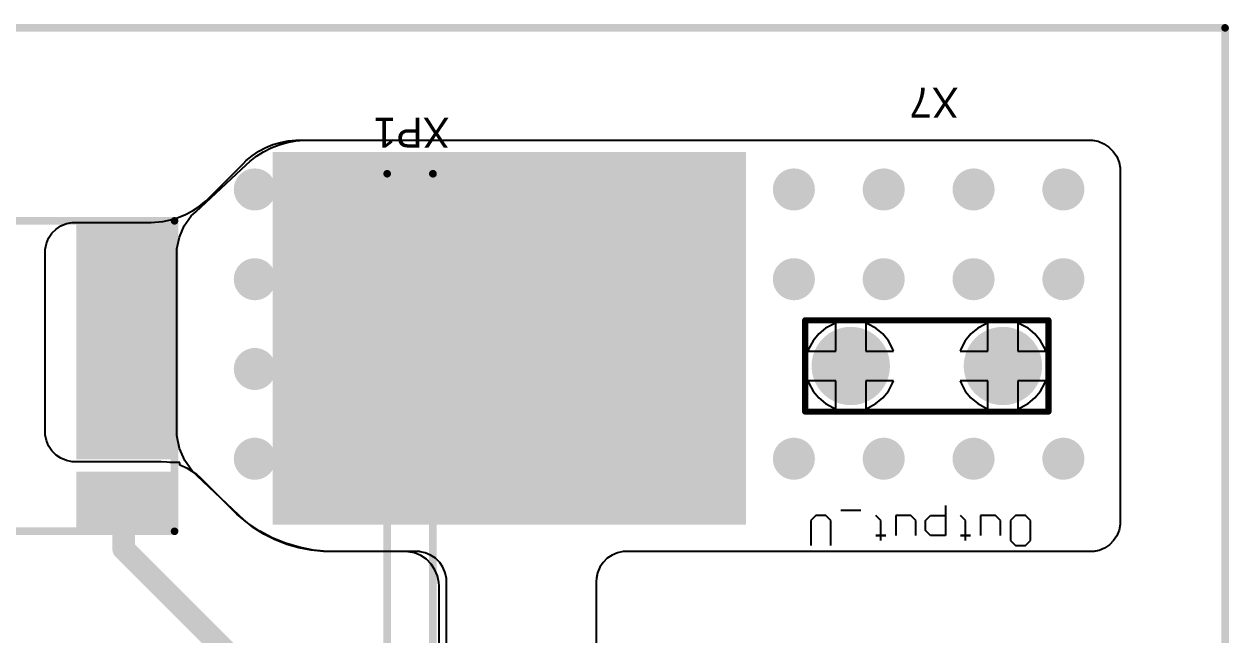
# Model space of a CAD drawing. Header units: millimetres. Extents: x 25 to 162, y 25 to 111.
# Drawn here: x 121.3 to 161.53, y 90.11 to 110.53 of the extents above; entities that cross this region are included whole.
import ezdxf

# ---------------------------------------------------------------- set-up
doc = ezdxf.new("R2010")
doc.units = ezdxf.units.MM
for name, color, linetype in [('BottomLayer', 5, 'Continuous'), ('BottomSolder', 6, 'Continuous'), ('Mechanical1', 6, 'Continuous'), ('Mechanical13', 56, 'Continuous'), ('MultiLayer', 9, 'Continuous'), ('PadHoleLayer', 156, 'Continuous'), ('TopLayer', 1, 'Continuous'), ('TopOverlay', 2, 'Continuous'), ('TopPaste', 8, 'Continuous'), ('TopSolder', 216, 'Continuous'), ('ViaHoleLayer', 16, 'Continuous')]:
    doc.layers.add(name, color=color, linetype=linetype)

# ---------------------------------------------------------------- blocks, each defined once
blk = doc.blocks.new('WSL3637_3_O__110')
at = {"layer": 'TopLayer'}
for points in [[(-1.475, 4.43), (1.475, 4.43), (-1.475, 6.09), (1.475, 6.09)], [(5.995, 4.43), (8.945, 4.43), (5.995, 6.09), (8.945, 6.09)], [(-1.475, -3.82), (1.475, -3.82), (-1.475, 3.82), (1.475, 3.82)], [(5.995, -3.82), (8.945, -3.82), (5.995, 3.82), (8.945, 3.82)]]:
    blk.add_solid(points, dxfattribs=at)
at = {"layer": 'TopOverlay', "const_width": 0.254}
for points in [[(-1.7, 6.325), (-1.7, -4.05)], [(9.175, 6.325), (-1.7, 6.325)], [(9.175, 6.325), (9.175, -4.05)], [(9.175, -4.05), (-1.7, -4.05)]]:
    blk.add_lwpolyline(points, dxfattribs=at)
at = {"layer": 'TopOverlay', "const_width": 0.127}
for points in [[(-1.763, 6.325, 1), (-1.636, 6.325, 1)], [(-1.763, 6.325, 1), (-1.636, 6.325, 1)], [(9.112, 6.325, 1), (9.239, 6.325, 1)], [(9.112, 6.325, 1), (9.239, 6.325, 1)], [(-1.763, -4.05, 1), (-1.636, -4.05, 1)], [(-1.763, -4.05, 1), (-1.636, -4.05, 1)], [(9.112, -4.05, 1), (9.239, -4.05, 1)], [(9.112, -4.05, 1), (9.239, -4.05, 1)]]:
    blk.add_lwpolyline(points, format="xyb", close=True, dxfattribs=at)
at = {"layer": 'TopPaste'}
for points in [[(-1.475, 4.43), (1.475, 4.43), (-1.475, 6.09), (1.475, 6.09)], [(5.995, 4.43), (8.945, 4.43), (5.995, 6.09), (8.945, 6.09)], [(-1.475, -3.82), (1.475, -3.82), (-1.475, 3.82), (1.475, 3.82)], [(5.995, -3.82), (8.945, -3.82), (5.995, 3.82), (8.945, 3.82)]]:
    blk.add_solid(points, dxfattribs=at)
at = {"layer": 'TopSolder'}
for points in [[(-1.577, 4.328), (1.577, 4.328), (-1.577, 6.192), (1.577, 6.192)], [(5.893, 4.328), (9.047, 4.328), (5.893, 6.192), (9.047, 6.192)], [(-1.577, -3.922), (1.577, -3.922), (-1.577, 3.922), (1.577, 3.922)], [(5.893, -3.922), (9.047, -3.922), (5.893, 3.922), (9.047, 3.922)]]:
    blk.add_solid(points, dxfattribs=at)
blk = doc.blocks.new('XP_M___O__UIB______126')
at = {"layer": 'Mechanical13', "const_width": 0.254}
for points in [[(1.27, -34.976), (1.27, 35.065)], [(1.27, 35.065), (2.794, 35.065)], [(2.794, -34.976), (2.794, 35.065)]]:
    blk.add_lwpolyline(points, dxfattribs=at)
at = {"layer": 'Mechanical13', "const_width": 0.127}
for points in [[(1.206, 35.065, 1), (1.333, 35.065, 1)], [(1.206, 35.065, 1), (1.333, 35.065, 1)], [(2.731, 35.065, 1), (2.857, 35.065, 1)], [(2.731, 35.065, 1), (2.857, 35.065, 1)]]:
    blk.add_lwpolyline(points, format="xyb", close=True, dxfattribs=at)
at = {"layer": 'TopOverlay', "const_width": 0.254}
for points in [[(1.27, 10.16), (1.27, 35.065)], [(1.27, 35.065), (2.8, 35.065)], [(2.8, -34.976), (2.8, 35.065)]]:
    blk.add_lwpolyline(points, dxfattribs=at)
at = {"layer": 'TopOverlay', "const_width": 0.127}
for points in [[(1.206, 35.065, 1), (1.333, 35.065, 1)], [(1.206, 35.065, 1), (1.333, 35.065, 1)], [(2.736, 35.065, 1), (2.863, 35.065, 1)], [(2.736, 35.065, 1), (2.863, 35.065, 1)]]:
    blk.add_lwpolyline(points, format="xyb", close=True, dxfattribs=at)
blk = doc.blocks.new('63849_1___________154719_1__128')
at = {"layer": 'BottomLayer', "const_width": 1.206}
for points in [[(-0.603, 0, 1), (0.603, 0, 1)], [(4.477, 0, 1), (5.683, 0, 1)]]:
    blk.add_lwpolyline(points, format="xyb", close=True, dxfattribs=at)
at = {"layer": 'BottomSolder', "const_width": 1.308}
for points in [[(-0.654, 0, 1), (0.654, 0, 1)], [(4.426, 0, 1), (5.734, 0, 1)]]:
    blk.add_lwpolyline(points, format="xyb", close=True, dxfattribs=at)
at = {"layer": 'MultiLayer', "const_width": 1.206}
for points in [[(-0.603, 0, 1), (0.603, 0, 1)], [(4.477, 0, 1), (5.683, 0, 1)]]:
    blk.add_lwpolyline(points, format="xyb", close=True, dxfattribs=at)
at = {"layer": 'PadHoleLayer', "const_width": 0.75}
for points in [[(-0.375, 0, 1), (0.375, 0, 1)], [(4.705, 0, 1), (5.455, 0, 1)]]:
    blk.add_lwpolyline(points, format="xyb", close=True, dxfattribs=at)
at = {"layer": 'TopLayer', "const_width": 1.206}
for points in [[(-0.603, 0, 1), (0.603, 0, 1)], [(4.477, 0, 1), (5.683, 0, 1)]]:
    blk.add_lwpolyline(points, format="xyb", close=True, dxfattribs=at)
at = {"layer": 'TopOverlay', "const_width": 0.203}
for points in [[(6.604, 1.524), (-1.524, 1.524)], [(-1.524, 1.524), (-1.524, -1.524)], [(6.604, 1.524), (6.604, -1.524)], [(6.604, -1.524), (-1.524, -1.524)]]:
    blk.add_lwpolyline(points, dxfattribs=at)
at = {"layer": 'TopOverlay', "const_width": 0.102}
for points in [[(-1.575, 1.524, 1), (-1.473, 1.524, 1)], [(-1.575, 1.524, 1), (-1.473, 1.524, 1)], [(6.553, 1.524, 1), (6.655, 1.524, 1)], [(6.553, 1.524, 1), (6.655, 1.524, 1)], [(-1.575, -1.524, 1), (-1.473, -1.524, 1)], [(-1.575, -1.524, 1), (-1.473, -1.524, 1)], [(6.553, -1.524, 1), (6.655, -1.524, 1)], [(6.553, -1.524, 1), (6.655, -1.524, 1)]]:
    blk.add_lwpolyline(points, format="xyb", close=True, dxfattribs=at)
at = {"layer": 'TopSolder', "const_width": 1.308}
for points in [[(-0.654, 0, 1), (0.654, 0, 1)], [(4.426, 0, 1), (5.734, 0, 1)]]:
    blk.add_lwpolyline(points, format="xyb", close=True, dxfattribs=at)

msp = doc.modelspace()

# ---------------------------------------------------------------- linework, layer by layer
at = {"layer": 'BottomLayer'}
for p, q in [((130.085, 106.57), (130.364, 106.623)), ((130.364, 106.623), (130.646, 106.65)), ((130.646, 106.65), (130.788, 106.65)), ((130.788, 106.65), (138.9, 106.65)), ((130.788, 106.65), (130.788, 106.65)), ((138.9, 106.65), (156.85, 106.65)), ((156.85, 106.65), (156.953, 106.65)), ((156.953, 106.65), (157.156, 106.61)), ((129.055, 106.108), (129.295, 106.259)), ((129.295, 106.259), (129.548, 106.387)), ((129.548, 106.387), (129.812, 106.492)), ((129.812, 106.492), (130.085, 106.57)), ((157.156, 106.61), (157.347, 106.53)), ((157.347, 106.53), (157.519, 106.416)), ((157.519, 106.416), (157.666, 106.269)), ((157.666, 106.269), (157.78, 106.097)), ((127.027, 104.252), (128.726, 105.837)), ((128.726, 105.837), (128.83, 105.934)), ((128.83, 105.934), (129.055, 106.108)), ((157.78, 106.097), (157.86, 105.906)), ((157.86, 105.906), (157.897, 105.72)), ((157.897, 105.72), (157.9, 105.602)), ((157.9, 105.602), (157.9, 105.6)), ((157.9, 105.6), (157.9, 105.6)), ((157.9, 105.6), (157.9, 105.6)), ((157.9, 105.6), (157.9, 93.9)), ((126.878, 104.113), (127.027, 104.252)), ((127.027, 104.252), (127.027, 104.252)), ((126.644, 103.782), (126.878, 104.113)), ((126.4, 103.013), (126.483, 103.41)), ((126.483, 103.41), (126.644, 103.782)), ((126.4, 102.81), (126.4, 103.013)), ((126.4, 96.997), (126.4, 102.81)), ((126.4, 96.776), (126.4, 96.997)), ((126.4, 96.997), (126.4, 96.997)), ((126.489, 96.344), (126.4, 96.776)), ((126.664, 95.938), (126.489, 96.344)), ((126.917, 95.576), (126.664, 95.938)), ((127.077, 95.424), (126.917, 95.576)), ((128.468, 94.109), (127.077, 95.424)), ((128.62, 93.965), (128.468, 94.109)), ((128.468, 94.109), (128.468, 94.109)), ((128.468, 94.109), (128.468, 94.109)), ((128.95, 93.707), (128.62, 93.965)), ((157.9, 93.801), (157.862, 93.608)), ((157.9, 93.9), (157.9, 93.801)), ((129.303, 93.482), (128.95, 93.707)), ((129.676, 93.291), (129.303, 93.482)), ((157.786, 93.426), (157.677, 93.263)), ((157.862, 93.608), (157.786, 93.426)), ((130.065, 93.136), (129.676, 93.291)), ((130.467, 93.018), (130.065, 93.136)), ((130.879, 92.94), (130.467, 93.018)), ((131.296, 92.9), (130.879, 92.94)), ((157.192, 92.938), (157.023, 92.905)), ((157.374, 93.014), (157.192, 92.938)), ((157.537, 93.123), (157.374, 93.014)), ((157.677, 93.263), (157.537, 93.123)), ((131.505, 92.9), (131.296, 92.9)), ((134.4, 92.9), (131.505, 92.9)), ((134.403, 92.9), (134.4, 92.9)), ((134.4, 92.9), (134.4, 92.9)), ((134.4, 92.9), (134.4, 92.9)), ((134.498, 92.895), (134.403, 92.9)), ((134.518, 92.891), (134.498, 92.895)), ((134.69, 92.857), (134.518, 92.891)), ((134.871, 92.782), (134.69, 92.857)), ((135.034, 92.673), (134.871, 92.782)), ((135.173, 92.534), (135.034, 92.673)), ((135.282, 92.371), (135.173, 92.534)), ((140.627, 92.534), (140.518, 92.371)), ((140.766, 92.673), (140.627, 92.534)), ((140.929, 92.782), (140.766, 92.673)), ((141.11, 92.857), (140.929, 92.782)), ((141.302, 92.895), (141.11, 92.857)), ((141.4, 92.9), (141.302, 92.895)), ((156.9, 92.9), (141.4, 92.9)), ((157.023, 92.905), (156.9, 92.9)), ((156.9, 92.9), (156.9, 92.9)), ((156.9, 92.9), (156.9, 92.9)), ((156.9, 92.9), (156.9, 92.9)), ((135.357, 92.19), (135.282, 92.371)), ((135.395, 91.998), (135.357, 92.19)), ((140.443, 92.19), (140.409, 92.021)), ((140.518, 92.371), (140.443, 92.19)), ((135.4, 91.9), (135.395, 91.998)), ((135.4, 70.2), (135.4, 91.9)), ((140.405, 91.998), (140.4, 91.9)), ((140.4, 91.9), (140.4, 91.9)), ((140.4, 91.9), (140.4, 91.9)), ((140.4, 91.9), (140.4, 91.9)), ((140.4, 91.9), (140.4, 76.2)), ((140.409, 92.021), (140.405, 91.998))]:
    msp.add_line(p, q, dxfattribs=at)
at = {"layer": 'BottomLayer', "const_width": 0.6}
for points in [[(128.7, 105, 1), (129.3, 105, 1)], [(131.7, 105, 1), (132.3, 105, 1)], [(134.7, 105, 1), (135.3, 105, 1)], [(137.7, 105, 1), (138.3, 105, 1)], [(140.7, 105, 1), (141.3, 105, 1)], [(143.7, 105, 1), (144.3, 105, 1)], [(146.7, 105, 1), (147.3, 105, 1)], [(149.7, 105, 1), (150.3, 105, 1)], [(152.7, 105, 1), (153.3, 105, 1)], [(155.7, 105, 1), (156.3, 105, 1)], [(128.7, 102, 1), (129.3, 102, 1)], [(131.7, 102, 1), (132.3, 102, 1)], [(134.7, 102, 1), (135.3, 102, 1)], [(137.7, 102, 1), (138.3, 102, 1)], [(140.7, 102, 1), (141.3, 102, 1)], [(143.7, 102, 1), (144.3, 102, 1)], [(146.7, 102, 1), (147.3, 102, 1)], [(149.7, 102, 1), (150.3, 102, 1)], [(152.7, 102, 1), (153.3, 102, 1)], [(155.7, 102, 1), (156.3, 102, 1)], [(128.7, 99, 1), (129.3, 99, 1)], [(131.7, 99, 1), (132.3, 99, 1)], [(134.7, 99, 1), (135.3, 99, 1)], [(137.7, 99, 1), (138.3, 99, 1)], [(140.7, 99, 1), (141.3, 99, 1)], [(143.7, 99, 1), (144.3, 99, 1)], [(128.7, 96, 1), (129.3, 96, 1)], [(131.7, 96, 1), (132.3, 96, 1)], [(134.7, 96, 1), (135.3, 96, 1)], [(137.7, 96, 1), (138.3, 96, 1)], [(140.7, 96, 1), (141.3, 96, 1)], [(143.7, 96, 1), (144.3, 96, 1)], [(146.7, 96, 1), (147.3, 96, 1)], [(149.7, 96, 1), (150.3, 96, 1)], [(152.7, 96, 1), (153.3, 96, 1)], [(155.7, 96, 1), (156.3, 96, 1)]]:
    msp.add_lwpolyline(points, format="xyb", close=True, dxfattribs=at)
at = {"layer": 'BottomSolder', "const_width": 0.702}
for points in [[(128.649, 105, 1), (129.351, 105, 1)], [(131.649, 105, 1), (132.351, 105, 1)], [(134.649, 105, 1), (135.351, 105, 1)], [(137.649, 105, 1), (138.351, 105, 1)], [(140.649, 105, 1), (141.351, 105, 1)], [(143.649, 105, 1), (144.351, 105, 1)], [(146.649, 105, 1), (147.351, 105, 1)], [(149.649, 105, 1), (150.351, 105, 1)], [(152.649, 105, 1), (153.351, 105, 1)], [(155.649, 105, 1), (156.351, 105, 1)], [(128.649, 102, 1), (129.351, 102, 1)], [(131.649, 102, 1), (132.351, 102, 1)], [(134.649, 102, 1), (135.351, 102, 1)], [(137.649, 102, 1), (138.351, 102, 1)], [(140.649, 102, 1), (141.351, 102, 1)], [(143.649, 102, 1), (144.351, 102, 1)], [(146.649, 102, 1), (147.351, 102, 1)], [(149.649, 102, 1), (150.351, 102, 1)], [(152.649, 102, 1), (153.351, 102, 1)], [(155.649, 102, 1), (156.351, 102, 1)], [(128.649, 99, 1), (129.351, 99, 1)], [(131.649, 99, 1), (132.351, 99, 1)], [(134.649, 99, 1), (135.351, 99, 1)], [(137.649, 99, 1), (138.351, 99, 1)], [(140.649, 99, 1), (141.351, 99, 1)], [(143.649, 99, 1), (144.351, 99, 1)], [(128.649, 96, 1), (129.351, 96, 1)], [(131.649, 96, 1), (132.351, 96, 1)], [(134.649, 96, 1), (135.351, 96, 1)], [(137.649, 96, 1), (138.351, 96, 1)], [(140.649, 96, 1), (141.351, 96, 1)], [(143.649, 96, 1), (144.351, 96, 1)], [(146.649, 96, 1), (147.351, 96, 1)], [(149.649, 96, 1), (150.351, 96, 1)], [(152.649, 96, 1), (153.351, 96, 1)], [(155.649, 96, 1), (156.351, 96, 1)]]:
    msp.add_lwpolyline(points, format="xyb", close=True, dxfattribs=at)
at = {"layer": 'Mechanical1', "const_width": 0.254}
for points in [[(25.4, 110.4), (161.4, 110.4)], [(161.4, 30.4), (161.4, 110.4)]]:
    msp.add_lwpolyline(points, dxfattribs=at)
at = {"layer": 'Mechanical1', "const_width": 0.127}
msp.add_lwpolyline([(161.336, 110.4, 1), (161.463, 110.4, 1)], format="xyb", close=True, dxfattribs=at)
msp.add_lwpolyline([(161.336, 110.4, 1), (161.463, 110.4, 1)], format="xyb", close=True, dxfattribs=at)
at = {"layer": 'MultiLayer', "const_width": 0.6}
for points in [[(128.7, 105, 1), (129.3, 105, 1)], [(131.7, 105, 1), (132.3, 105, 1)], [(134.7, 105, 1), (135.3, 105, 1)], [(137.7, 105, 1), (138.3, 105, 1)], [(140.7, 105, 1), (141.3, 105, 1)], [(143.7, 105, 1), (144.3, 105, 1)], [(146.7, 105, 1), (147.3, 105, 1)], [(149.7, 105, 1), (150.3, 105, 1)], [(152.7, 105, 1), (153.3, 105, 1)], [(155.7, 105, 1), (156.3, 105, 1)], [(128.7, 102, 1), (129.3, 102, 1)], [(131.7, 102, 1), (132.3, 102, 1)], [(134.7, 102, 1), (135.3, 102, 1)], [(137.7, 102, 1), (138.3, 102, 1)], [(140.7, 102, 1), (141.3, 102, 1)], [(143.7, 102, 1), (144.3, 102, 1)], [(146.7, 102, 1), (147.3, 102, 1)], [(149.7, 102, 1), (150.3, 102, 1)], [(152.7, 102, 1), (153.3, 102, 1)], [(155.7, 102, 1), (156.3, 102, 1)], [(128.7, 99, 1), (129.3, 99, 1)], [(131.7, 99, 1), (132.3, 99, 1)], [(134.7, 99, 1), (135.3, 99, 1)], [(137.7, 99, 1), (138.3, 99, 1)], [(140.7, 99, 1), (141.3, 99, 1)], [(143.7, 99, 1), (144.3, 99, 1)], [(128.7, 96, 1), (129.3, 96, 1)], [(131.7, 96, 1), (132.3, 96, 1)], [(134.7, 96, 1), (135.3, 96, 1)], [(137.7, 96, 1), (138.3, 96, 1)], [(140.7, 96, 1), (141.3, 96, 1)], [(143.7, 96, 1), (144.3, 96, 1)], [(146.7, 96, 1), (147.3, 96, 1)], [(149.7, 96, 1), (150.3, 96, 1)], [(152.7, 96, 1), (153.3, 96, 1)], [(155.7, 96, 1), (156.3, 96, 1)]]:
    msp.add_lwpolyline(points, format="xyb", close=True, dxfattribs=at)
at = {"layer": 'TopLayer'}
for p, q in [((129.855, 106.573), (130.112, 106.624)), ((130.112, 106.624), (130.373, 106.65)), ((130.373, 106.65), (130.504, 106.65)), ((130.504, 106.65), (156.85, 106.65)), ((156.85, 106.65), (156.85, 106.65)), ((156.85, 106.65), (156.85, 106.65)), ((156.85, 106.65), (156.85, 106.65)), ((156.85, 106.65), (156.975, 106.646)), ((156.975, 106.646), (157.156, 106.61)), ((128.915, 106.128), (129.132, 106.274)), ((129.132, 106.274), (129.363, 106.397)), ((129.363, 106.397), (129.605, 106.497)), ((129.605, 106.497), (129.855, 106.573)), ((157.156, 106.61), (157.347, 106.53)), ((157.347, 106.53), (157.519, 106.416)), ((157.519, 106.416), (157.666, 106.269)), ((157.666, 106.269), (157.78, 106.097)), ((127.439, 104.689), (128.62, 105.87)), ((128.62, 105.87), (128.712, 105.962)), ((128.62, 105.87), (128.62, 105.87)), ((128.62, 105.87), (128.62, 105.87)), ((128.712, 105.962), (128.915, 106.128)), ((157.78, 106.097), (157.86, 105.906)), ((157.86, 105.906), (157.9, 105.703)), ((157.9, 105.703), (157.9, 105.6)), ((157.9, 105.6), (157.9, 93.9)), ((127.343, 104.598), (127.439, 104.689)), ((126.686, 104.159), (126.919, 104.283)), ((126.919, 104.283), (127.139, 104.43)), ((127.139, 104.43), (127.343, 104.598)), ((122.526, 103.786), (122.708, 103.862)), ((122.708, 103.862), (122.901, 103.9)), ((122.901, 103.9), (123, 103.9)), ((123, 103.9), (125.413, 103.9)), ((125.413, 103.9), (125.534, 103.9)), ((125.534, 103.9), (125.666, 103.903)), ((125.534, 103.9), (125.534, 103.9)), ((125.666, 103.903), (125.93, 103.929)), ((125.93, 103.929), (126.189, 103.981)), ((126.189, 103.981), (126.442, 104.057)), ((126.442, 104.057), (126.686, 104.159)), ((122.114, 103.374), (122.223, 103.537)), ((122.223, 103.537), (122.363, 103.677)), ((122.363, 103.677), (122.526, 103.786)), ((122, 102.998), (122.038, 103.192)), ((122, 102.9), (122, 102.998)), ((122.038, 103.192), (122.114, 103.374)), ((122, 96.9), (122, 102.9)), ((148.059, 100.359), (147.83, 100.17)), ((148.321, 100.499), (148.059, 100.359)), ((148.4, 100.523), (148.321, 100.499)), ((148.4, 99.6), (148.4, 100.523)), ((149.479, 100.499), (149.4, 100.523)), ((149.4, 100.523), (149.4, 99.6)), ((149.741, 100.359), (149.479, 100.499)), ((149.97, 100.17), (149.741, 100.359)), ((153.139, 100.359), (152.91, 100.17)), ((153.401, 100.499), (153.139, 100.359)), ((153.48, 100.523), (153.401, 100.499)), ((153.48, 99.6), (153.48, 100.523)), ((154.559, 100.499), (154.48, 100.523)), ((154.48, 100.523), (154.48, 99.6)), ((154.821, 100.359), (154.559, 100.499)), ((155.05, 100.17), (154.821, 100.359)), ((147.641, 99.941), (147.501, 99.679)), ((147.83, 100.17), (147.641, 99.941)), ((150.159, 99.941), (149.97, 100.17)), ((150.299, 99.679), (150.159, 99.941)), ((152.721, 99.941), (152.581, 99.679)), ((152.91, 100.17), (152.721, 99.941)), ((155.239, 99.941), (155.05, 100.17)), ((155.379, 99.679), (155.239, 99.941)), ((147.501, 99.679), (147.477, 99.6)), ((147.477, 99.6), (148.4, 99.6)), ((149.4, 99.6), (150.323, 99.6)), ((150.323, 99.6), (150.299, 99.679)), ((152.581, 99.679), (152.557, 99.6)), ((152.557, 99.6), (153.48, 99.6)), ((154.48, 99.6), (155.403, 99.6)), ((155.403, 99.6), (155.379, 99.679)), ((148.4, 98.6), (147.477, 98.6)), ((147.477, 98.6), (147.501, 98.521)), ((148.4, 97.677), (148.4, 98.6)), ((150.323, 98.6), (149.4, 98.6)), ((149.4, 98.6), (149.4, 97.677)), ((150.299, 98.521), (150.323, 98.6)), ((153.48, 98.6), (152.557, 98.6)), ((152.557, 98.6), (152.581, 98.521)), ((153.48, 97.677), (153.48, 98.6)), ((155.403, 98.6), (154.48, 98.6)), ((154.48, 98.6), (154.48, 97.677)), ((155.379, 98.521), (155.403, 98.6)), ((147.501, 98.521), (147.641, 98.259)), ((147.641, 98.259), (147.83, 98.03)), ((149.97, 98.03), (150.159, 98.259)), ((150.159, 98.259), (150.299, 98.521)), ((152.581, 98.521), (152.721, 98.259)), ((152.721, 98.259), (152.91, 98.03)), ((155.05, 98.03), (155.239, 98.259)), ((155.239, 98.259), (155.379, 98.521)), ((147.83, 98.03), (148.059, 97.841)), ((148.059, 97.841), (148.321, 97.701)), ((149.479, 97.701), (149.741, 97.841)), ((149.741, 97.841), (149.97, 98.03)), ((152.91, 98.03), (153.139, 97.841)), ((153.139, 97.841), (153.401, 97.701)), ((154.559, 97.701), (154.821, 97.841)), ((154.821, 97.841), (155.05, 98.03)), ((148.321, 97.701), (148.4, 97.677)), ((149.4, 97.677), (149.479, 97.701)), ((153.401, 97.701), (153.48, 97.677)), ((154.48, 97.677), (154.559, 97.701)), ((122, 96.802), (122, 96.9)), ((122.038, 96.608), (122, 96.802)), ((122.114, 96.426), (122.038, 96.608)), ((122.223, 96.263), (122.114, 96.426)), ((122.362, 96.123), (122.223, 96.263)), ((122.526, 96.014), (122.362, 96.123)), ((122.708, 95.938), (122.526, 96.014)), ((122.901, 95.9), (122.708, 95.938)), ((125.876, 95.9), (122.901, 95.9)), ((126.059, 95.891), (125.876, 95.9)), ((126.165, 95.87), (126.059, 95.891)), ((126.495, 95.87), (126.165, 95.87)), ((126.495, 95.788), (126.495, 95.87)), ((126.757, 95.679), (126.495, 95.788)), ((127.062, 95.476), (126.757, 95.679)), ((127.197, 95.353), (127.062, 95.476)), ((128.399, 94.151), (127.197, 95.353)), ((127.197, 95.353), (127.197, 95.353)), ((127.197, 95.353), (127.197, 95.353)), ((128.767, 93.849), (128.399, 94.151)), ((129.163, 93.584), (128.767, 93.849)), ((157.9, 93.801), (157.862, 93.608)), ((157.9, 93.9), (157.9, 93.9)), ((157.9, 93.9), (157.9, 93.801)), ((129.583, 93.36), (129.163, 93.584)), ((130.023, 93.178), (129.583, 93.36)), ((157.786, 93.426), (157.677, 93.263)), ((157.862, 93.608), (157.786, 93.426)), ((130.478, 93.04), (130.023, 93.178)), ((130.945, 92.947), (130.478, 93.04)), ((131.419, 92.9), (130.945, 92.947)), ((157.192, 92.938), (156.998, 92.9)), ((157.374, 93.014), (157.192, 92.938)), ((157.537, 93.123), (157.374, 93.014)), ((157.677, 93.263), (157.537, 93.123)), ((131.657, 92.9), (131.419, 92.9)), ((134, 92.9), (131.657, 92.9)), ((131.657, 92.9), (131.657, 92.9)), ((134.113, 92.894), (134, 92.9)), ((134.334, 92.85), (134.113, 92.894)), ((134.542, 92.764), (134.334, 92.85)), ((134.73, 92.639), (134.542, 92.764)), ((134.889, 92.48), (134.73, 92.639)), ((140.627, 92.534), (140.518, 92.371)), ((140.766, 92.673), (140.627, 92.534)), ((140.929, 92.782), (140.766, 92.673)), ((141.11, 92.857), (140.929, 92.782)), ((141.302, 92.895), (141.11, 92.857)), ((141.4, 92.9), (141.302, 92.895)), ((156.9, 92.9), (141.4, 92.9)), ((141.4, 92.9), (141.4, 92.9)), ((156.998, 92.9), (156.9, 92.9)), ((135.014, 92.292), (134.889, 92.48)), ((135.1, 92.084), (135.014, 92.292)), ((140.443, 92.19), (140.405, 91.998)), ((140.518, 92.371), (140.443, 92.19)), ((135.143, 91.869), (135.1, 92.084)), ((135.144, 91.863), (135.143, 91.869)), ((135.15, 91.755), (135.144, 91.863)), ((135.15, 91.75), (135.15, 91.755)), ((135.15, 70.15), (135.15, 91.75)), ((135.15, 91.75), (135.15, 91.75)), ((135.15, 91.75), (135.15, 91.75)), ((140.405, 91.998), (140.4, 91.9)), ((140.4, 91.9), (140.4, 76.2))]:
    msp.add_line(p, q, dxfattribs=at)
for points, const_width in [([(128.7, 105, 1), (129.3, 105, 1)], 0.6), ([(131.7, 105, 1), (132.3, 105, 1)], 0.6), ([(134.7, 105, 1), (135.3, 105, 1)], 0.6), ([(137.7, 105, 1), (138.3, 105, 1)], 0.6), ([(140.7, 105, 1), (141.3, 105, 1)], 0.6), ([(143.7, 105, 1), (144.3, 105, 1)], 0.6), ([(146.7, 105, 1), (147.3, 105, 1)], 0.6), ([(149.7, 105, 1), (150.3, 105, 1)], 0.6), ([(152.7, 105, 1), (153.3, 105, 1)], 0.6), ([(155.7, 105, 1), (156.3, 105, 1)], 0.6), ([(128.7, 102, 1), (129.3, 102, 1)], 0.6), ([(131.7, 102, 1), (132.3, 102, 1)], 0.6), ([(134.7, 102, 1), (135.3, 102, 1)], 0.6), ([(137.7, 102, 1), (138.3, 102, 1)], 0.6), ([(140.7, 102, 1), (141.3, 102, 1)], 0.6), ([(143.7, 102, 1), (144.3, 102, 1)], 0.6), ([(146.7, 102, 1), (147.3, 102, 1)], 0.6), ([(149.7, 102, 1), (150.3, 102, 1)], 0.6), ([(152.7, 102, 1), (153.3, 102, 1)], 0.6), ([(155.7, 102, 1), (156.3, 102, 1)], 0.6), ([(128.7, 99, 1), (129.3, 99, 1)], 0.6), ([(131.7, 99, 1), (132.3, 99, 1)], 0.6), ([(134.7, 99, 1), (135.3, 99, 1)], 0.6), ([(137.7, 99, 1), (138.3, 99, 1)], 0.6), ([(140.7, 99, 1), (141.3, 99, 1)], 0.6), ([(143.7, 99, 1), (144.3, 99, 1)], 0.6), ([(128.7, 96, 1), (129.3, 96, 1)], 0.6), ([(131.7, 96, 1), (132.3, 96, 1)], 0.6), ([(134.7, 96, 1), (135.3, 96, 1)], 0.6), ([(137.7, 96, 1), (138.3, 96, 1)], 0.6), ([(140.7, 96, 1), (141.3, 96, 1)], 0.6), ([(143.7, 96, 1), (144.3, 96, 1)], 0.6), ([(146.7, 96, 1), (147.3, 96, 1)], 0.6), ([(149.7, 96, 1), (150.3, 96, 1)], 0.6), ([(152.7, 96, 1), (153.3, 96, 1)], 0.6), ([(155.7, 96, 1), (156.3, 96, 1)], 0.6), ([(124.432, 94.64, 1), (124.807, 94.64, 1)], 0.375), ([(124.432, 92.98, 1), (124.807, 92.98, 1)], 0.375), ([(124.432, 92.98, 1), (124.807, 92.98, 1)], 0.375)]:
    msp.add_lwpolyline(points, format="xyb", close=True, dxfattribs=dict(at, const_width=const_width))
at = {"layer": 'TopLayer', "const_width": 0.75}
for points in [[(124.62, 92.98), (124.62, 94.64)], [(124.62, 92.98), (130.15, 87.45)]]:
    msp.add_lwpolyline(points, dxfattribs=at)
at = {"layer": 'TopOverlay'}
for p, q in [((149.235, 94.267), (148.569, 94.267)), ((152.068, 94.433), (152.068, 93.434)), ((147.736, 94.1), (147.569, 93.933)), ((147.569, 93.933), (147.569, 93.1)), ((148.069, 94.1), (147.736, 94.1)), ((148.235, 93.933), (148.069, 94.1)), ((148.235, 93.1), (148.235, 93.933)), ((149.902, 93.933), (149.735, 94.1)), ((149.902, 93.434), (149.902, 93.933)), ((150.901, 94.1), (150.401, 94.1)), ((150.401, 94.1), (150.401, 93.434)), ((151.068, 93.933), (150.901, 94.1)), ((151.068, 93.434), (151.068, 93.933)), ((151.401, 93.933), (151.568, 94.1)), ((151.401, 93.6), (151.401, 93.933)), ((151.568, 94.1), (152.068, 94.1)), ((152.734, 93.933), (152.567, 94.1)), ((152.734, 93.434), (152.734, 93.933)), ((153.734, 94.1), (153.234, 94.1)), ((153.234, 94.1), (153.234, 93.434)), ((153.9, 93.933), (153.734, 94.1)), ((153.9, 93.434), (153.9, 93.933)), ((154.4, 94.1), (154.234, 93.933)), ((154.234, 93.933), (154.234, 93.267)), ((154.733, 94.1), (154.4, 94.1)), ((154.9, 93.933), (154.733, 94.1)), ((154.9, 93.267), (154.9, 93.933)), ((150.068, 93.434), (149.735, 93.434)), ((149.735, 93.434), (149.902, 93.434)), ((149.902, 93.267), (149.902, 93.434)), ((149.902, 93.434), (150.068, 93.434)), ((151.568, 93.434), (151.401, 93.6)), ((152.068, 93.434), (151.568, 93.434)), ((152.901, 93.434), (152.567, 93.434)), ((152.567, 93.434), (152.734, 93.434)), ((152.734, 93.267), (152.734, 93.434)), ((152.734, 93.434), (152.901, 93.434)), ((154.234, 93.267), (154.4, 93.1)), ((154.4, 93.1), (154.733, 93.1)), ((154.733, 93.1), (154.9, 93.267))]:
    msp.add_line(p, q, dxfattribs=at)
at = {"layer": 'TopSolder', "const_width": 0.702}
for points in [[(128.649, 105, 1), (129.351, 105, 1)], [(131.649, 105, 1), (132.351, 105, 1)], [(134.649, 105, 1), (135.351, 105, 1)], [(137.649, 105, 1), (138.351, 105, 1)], [(140.649, 105, 1), (141.351, 105, 1)], [(143.649, 105, 1), (144.351, 105, 1)], [(146.649, 105, 1), (147.351, 105, 1)], [(149.649, 105, 1), (150.351, 105, 1)], [(152.649, 105, 1), (153.351, 105, 1)], [(155.649, 105, 1), (156.351, 105, 1)], [(128.649, 102, 1), (129.351, 102, 1)], [(131.649, 102, 1), (132.351, 102, 1)], [(134.649, 102, 1), (135.351, 102, 1)], [(137.649, 102, 1), (138.351, 102, 1)], [(140.649, 102, 1), (141.351, 102, 1)], [(143.649, 102, 1), (144.351, 102, 1)], [(146.649, 102, 1), (147.351, 102, 1)], [(149.649, 102, 1), (150.351, 102, 1)], [(152.649, 102, 1), (153.351, 102, 1)], [(155.649, 102, 1), (156.351, 102, 1)], [(128.649, 99, 1), (129.351, 99, 1)], [(131.649, 99, 1), (132.351, 99, 1)], [(134.649, 99, 1), (135.351, 99, 1)], [(137.649, 99, 1), (138.351, 99, 1)], [(140.649, 99, 1), (141.351, 99, 1)], [(143.649, 99, 1), (144.351, 99, 1)], [(128.649, 96, 1), (129.351, 96, 1)], [(131.649, 96, 1), (132.351, 96, 1)], [(134.649, 96, 1), (135.351, 96, 1)], [(137.649, 96, 1), (138.351, 96, 1)], [(140.649, 96, 1), (141.351, 96, 1)], [(143.649, 96, 1), (144.351, 96, 1)], [(146.649, 96, 1), (147.351, 96, 1)], [(149.649, 96, 1), (150.351, 96, 1)], [(152.649, 96, 1), (153.351, 96, 1)], [(155.649, 96, 1), (156.351, 96, 1)]]:
    msp.add_lwpolyline(points, format="xyb", close=True, dxfattribs=at)
at = {"layer": 'TopSolder'}
msp.add_solid([(129.6, 93.8), (145.4, 93.8), (129.6, 106.25), (145.4, 106.25)], dxfattribs=at)
at = {"layer": 'ViaHoleLayer', "const_width": 0.35}
for points in [[(128.825, 105, 1), (129.175, 105, 1)], [(131.825, 105, 1), (132.175, 105, 1)], [(134.825, 105, 1), (135.175, 105, 1)], [(137.825, 105, 1), (138.175, 105, 1)], [(140.825, 105, 1), (141.175, 105, 1)], [(143.825, 105, 1), (144.175, 105, 1)], [(146.825, 105, 1), (147.175, 105, 1)], [(149.825, 105, 1), (150.175, 105, 1)], [(152.825, 105, 1), (153.175, 105, 1)], [(155.825, 105, 1), (156.175, 105, 1)], [(128.825, 102, 1), (129.175, 102, 1)], [(131.825, 102, 1), (132.175, 102, 1)], [(134.825, 102, 1), (135.175, 102, 1)], [(137.825, 102, 1), (138.175, 102, 1)], [(140.825, 102, 1), (141.175, 102, 1)], [(143.825, 102, 1), (144.175, 102, 1)], [(146.825, 102, 1), (147.175, 102, 1)], [(149.825, 102, 1), (150.175, 102, 1)], [(152.825, 102, 1), (153.175, 102, 1)], [(155.825, 102, 1), (156.175, 102, 1)], [(128.825, 99, 1), (129.175, 99, 1)], [(131.825, 99, 1), (132.175, 99, 1)], [(134.825, 99, 1), (135.175, 99, 1)], [(137.825, 99, 1), (138.175, 99, 1)], [(140.825, 99, 1), (141.175, 99, 1)], [(143.825, 99, 1), (144.175, 99, 1)], [(128.825, 96, 1), (129.175, 96, 1)], [(131.825, 96, 1), (132.175, 96, 1)], [(134.825, 96, 1), (135.175, 96, 1)], [(137.825, 96, 1), (138.175, 96, 1)], [(140.825, 96, 1), (141.175, 96, 1)], [(143.825, 96, 1), (144.175, 96, 1)], [(146.825, 96, 1), (147.175, 96, 1)], [(149.825, 96, 1), (150.175, 96, 1)], [(152.825, 96, 1), (153.175, 96, 1)], [(155.825, 96, 1), (156.175, 96, 1)]]:
    msp.add_lwpolyline(points, format="xyb", close=True, dxfattribs=at)

# ---------------------------------------------------------------- block references
msp.add_blockref('XP_M___O__UIB______126', (132.15, 70.46))
at = {"rotation": 180}
for name, p in [('WSL3637_3_O__110', (124.62, 99.9)), ('63849_1___________154719_1__128', (153.98, 99.1))]:
    msp.add_blockref(name, p, dxfattribs=at)

# ---------------------------------------------------------------- texts
at = {"layer": 'TopOverlay'}
for s, p in [('X7', (152.5, 108.4)), ('XP1', (135.5, 107.4))]:
    msp.add_text(s, height=1, rotation=180, dxfattribs=at).set_placement(p)

doc.saveas('drawing.dxf')
